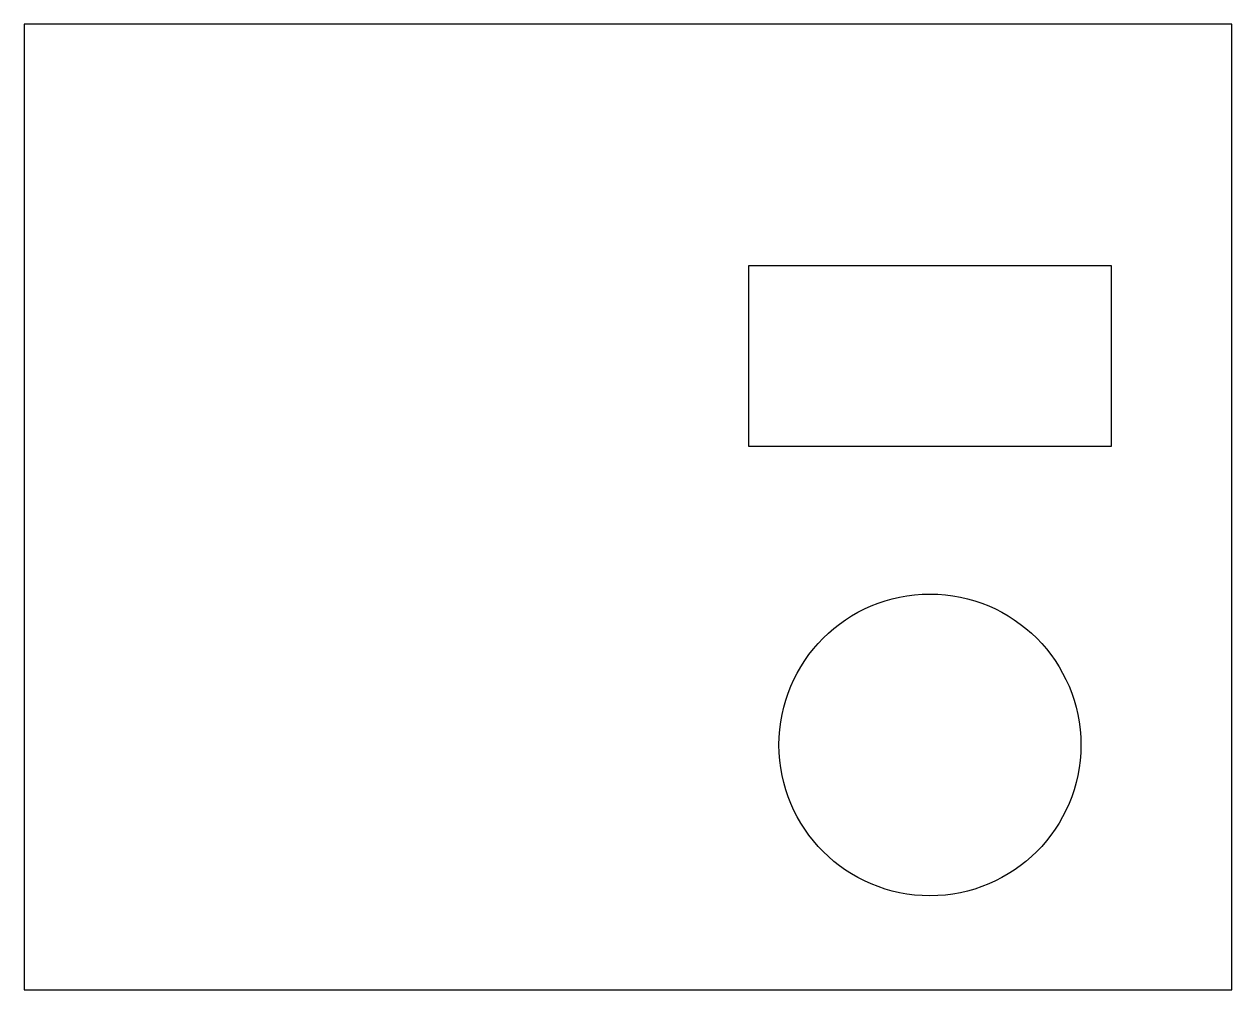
# Model space of a CAD drawing. Header units: millimetres. Extents: x -50 to 50, y 190 to 270.
import ezdxf

# ---------------------------------------------------------------- set-up
doc = ezdxf.new("R2010")
doc.units = ezdxf.units.MM

msp = doc.modelspace()

# ---------------------------------------------------------------- linework, layer by layer
for points in [[(50, 190), (50, 270), (-50, 270), (-50, 190)], [(10, 250), (40, 250), (40, 235), (10, 235)]]:
    msp.add_lwpolyline(points, close=True)
msp.add_circle((25, 210.29), 12.5)

doc.saveas('drawing.dxf')
